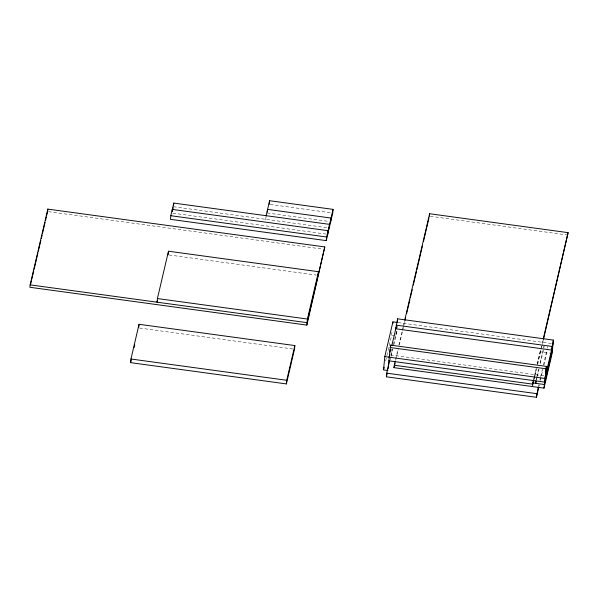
<?xml version="1.0" encoding="UTF-8"?>
<svg xmlns="http://www.w3.org/2000/svg" width="598" height="598" viewBox="0 0 598 598"><rect width="100%" height="100%" fill="white"/><g stroke="black" fill="none" stroke-linecap="round" stroke-linejoin="round"><path stroke-width="0.45" stroke-dasharray="2.99 2.24" d="M266.005 216.603L265.751 219.331L266.379 216.626M386.869 355.661L391.653 335.186L392.071 330.746M396.399 331.337L395.981 335.777L391.653 335.186M397.633 327.652L397.805 325.835M540.749 350.032L540.577 351.848L549.45 353.059M543.881 347.797L544.03 346.182L539.867 363.988M547.648 348.141L547.82 346.324M385.62 361.005L386.659 356.55M390.86 351.908L391.488 349.239M390.913 355.309L392.37 349.06M393.417 344.59L396.549 331.195M390.359 359.839L390.987 357.141M391.197 356.266L392.864 349.12M393.903 344.68L397.251 330.365M395.697 358.882L397.812 349.808M398.873 345.27L402.267 330.761M402.476 329.849L404.39 321.687M395.674 360.392L398.223 349.509M399.285 344.971L402.461 331.367M402.678 330.462L403.314 327.741M403.523 326.829L404.794 321.388M533.633 379.371L534.261 376.695M534.463 375.806L536.129 368.689M537.168 364.234L540.502 349.994M533.962 378.698L536.294 368.719M537.355 364.182L543.081 339.694M534.156 379.304L534.791 376.583M534.956 375.88L536.698 368.42M537.662 364.309L541.362 348.462M541.579 347.558L543.276 340.299M536.122 380.014L536.541 378.228M536.75 377.338L538.619 369.332M536.518 379.76L537.146 377.091M537.348 376.202L539.015 369.078M540.263 363.741L543.388 350.391M538.424 386.517L538.843 384.731M539.882 380.261L540.51 377.585M540.719 376.688L542.393 369.549M543.433 365.079L547.192 349M538.918 386.577L539.329 384.791M540.375 380.321L542.879 369.609M543.926 365.139L547.267 350.847M430.313 216.289L566.949 234.947M270.176 204.464L330.881 212.753M267.224 213.015L328.855 221.432M173.427 206.721L327.375 227.748M172.874 213.157L325.895 234.057M48.528 211.655L322.718 249.104M169.055 254.972L316.312 275.087M398.163 322.584L552.111 343.611M390.599 354.935L544.546 375.955M139.633 328.055L292.661 348.955"/><path stroke-width="0.9" d="M30.132 284.857L29.9 287.279L306.856 325.095L324.789 246.929L47.833 209.113L30.132 284.857L307.088 322.673L324.789 246.929M47.683 210.728L47.833 209.113M130.596 362.642L130.94 359.009L139.057 324.295L294.844 345.569L294.5 349.202L286.382 383.916L130.596 362.642L131.224 359.974M138.803 327.024L139.057 324.295M318.151 275.334L318.495 271.701L168.479 251.22L157.409 298.559L157.065 302.192L157.483 300.405M329.214 227.995L329.558 224.362L173.771 203.088L170.819 215.714L170.482 219.346L326.269 240.62L332.72 213.008L333.064 209.375L269.593 200.704L266.095 215.699M172.127 211.214L172.299 209.397L328.085 230.679L327.741 234.311M168.135 254.853L168.479 251.22M173.517 205.817L173.771 203.088M267.313 212.111L267.568 209.382L331.038 218.053L330.694 221.686M269.25 204.337L269.593 200.704M286.382 383.916L286.726 380.283L294.844 345.569M306.856 325.095L307.424 319.04L318.495 271.701M326.269 240.62L326.613 236.987L333.064 209.375M395.061 361.603L393.977 367.65L544.001 388.139L552.111 353.425L553.374 340.098L397.588 318.824L397.244 322.457L392.916 321.866L384.798 356.587L383.542 369.908L387.87 370.498M538.708 387.467L536.406 397.296L386.39 376.807L386.734 373.174L389.657 360.669M388.035 368.719L390.599 345.121L546.385 366.395L545.466 376.082M389.926 352.162L390.18 349.524M390.427 346.885L390.599 345.121M392.744 323.645L392.916 321.866M397.588 318.824L395.764 328.773L551.55 350.047L553.374 340.098M429.394 216.162L429.626 213.74L568.1 232.652L543.485 339.395M532.459 386.562L533.423 380.261M535.913 380.904L535.688 383.325L536.1 381.546M536.406 397.296L538.215 387.407M544.001 388.139L546.385 366.395M30.535 284.573L31.373 280.963M31.799 279.161L33.697 271.044M34.116 269.242L37.913 253.014M38.332 251.205L40.858 240.389M41.284 238.587L42.129 234.977M42.548 233.175L45.074 222.351M45.5 220.55L46.345 216.939M46.764 215.138L47.608 211.535M134.139 347.513L134.759 344.844M172.374 211.229L173.218 207.626M383.744 369.018L384.163 367.232M389.126 357.178L389.679 354.808M391.832 345.607L396.205 326.912M386.39 376.807L387.227 373.234M404.809 319.87L429.626 213.74M393.977 367.65L395.039 363.113M405.01 320.483L405.646 317.762M406.707 313.225L409.884 299.62M410.31 297.804L412.216 289.641M413.278 285.104L416.455 271.499M416.881 269.683L422.397 246.099M423.459 241.562L428.968 217.978M533.745 379.603L532.683 384.14L394.209 365.229M543.29 338.782L568.1 232.652M553.03 343.73L544.913 378.452L384.798 356.587M552.687 347.371L544.569 382.085L388.782 360.811M552.455 349.793L544.344 384.507L532.803 382.929M170.819 215.714L326.613 236.987M396.108 325.14L551.894 346.414M157.409 298.559L307.424 319.04M390.046 347.49L545.832 368.764M386.734 373.174L536.75 393.663M130.94 359.009L286.726 380.283"/></g></svg>
